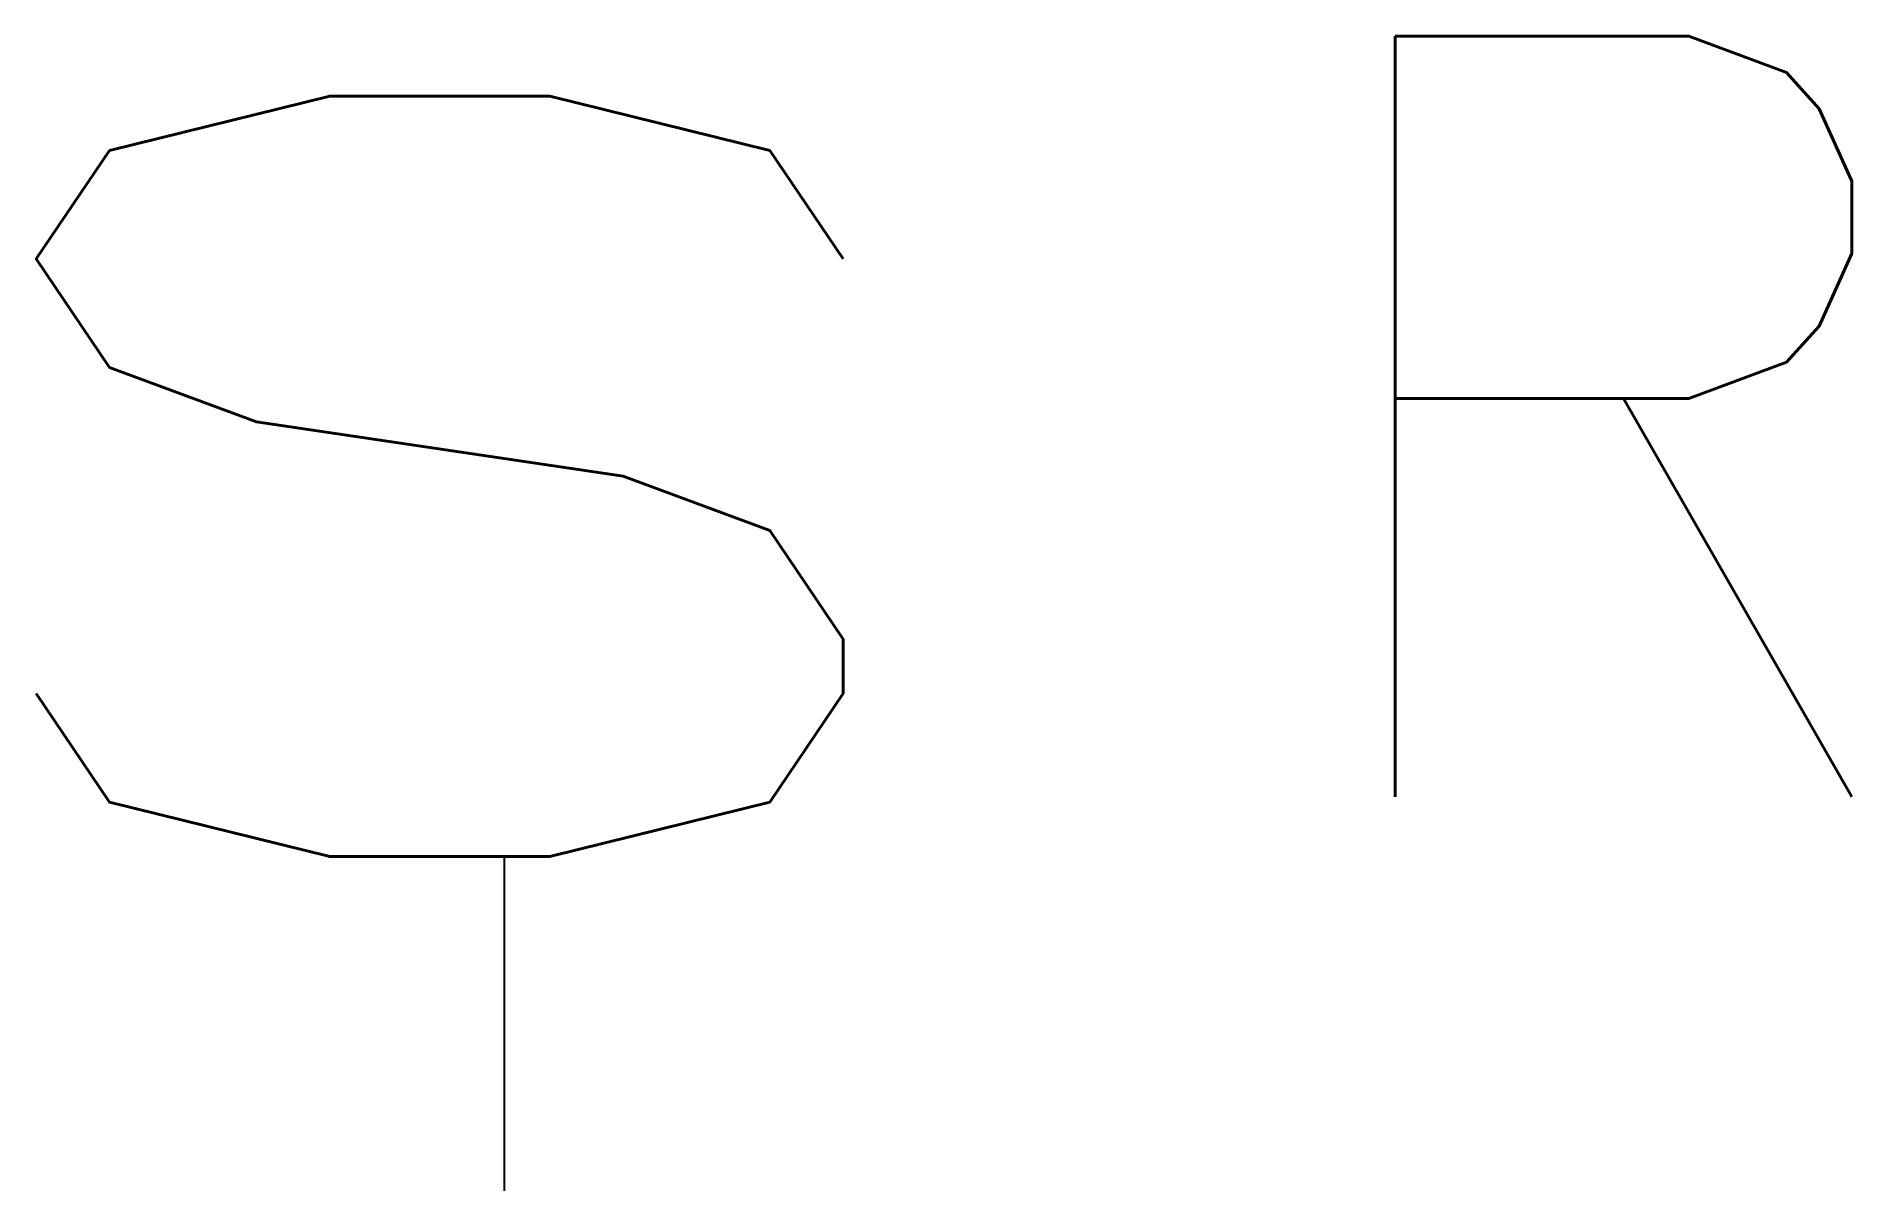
# Model space of a CAD drawing. Extents: x -0.062 to 0.177, y -0.002 to 0.15.
import ezdxf

# ---------------------------------------------------------------- set-up
doc = ezdxf.new("R2010")
doc.units = 0
doc.header["$LTSCALE"] = 0.5
doc.header["$MEASUREMENT"] = 0
doc.layers.add('INTERRUPTORES', color=1, linetype='CONTINUOUS')
doc.styles.add('ROMANS', font='ROMANS.SHX', dxfattribs={"height": 2})

msp = doc.modelspace()

# ---------------------------------------------------------------- linework, layer by layer
at = {"layer": 'INTERRUPTORES', "linetype": 'Continuous'}
msp.add_line((0, 0.04194), (0, -0.00177), dxfattribs=at)

# ---------------------------------------------------------------- texts
at = {"layer": 'INTERRUPTORES', "style": 'ROMANS', "width": 1.5}
msp.add_text('s', height=0.15, dxfattribs=at).set_placement((-0.09044, 0.04215))
at = {"layer": 'INTERRUPTORES', "linetype": 'Continuous', "style": 'ROMANS', "flags": 4}
msp.add_attdef('R', (0.1, 0.05), '', height=0.1, dxfattribs=at)

doc.saveas('drawing.dxf')
